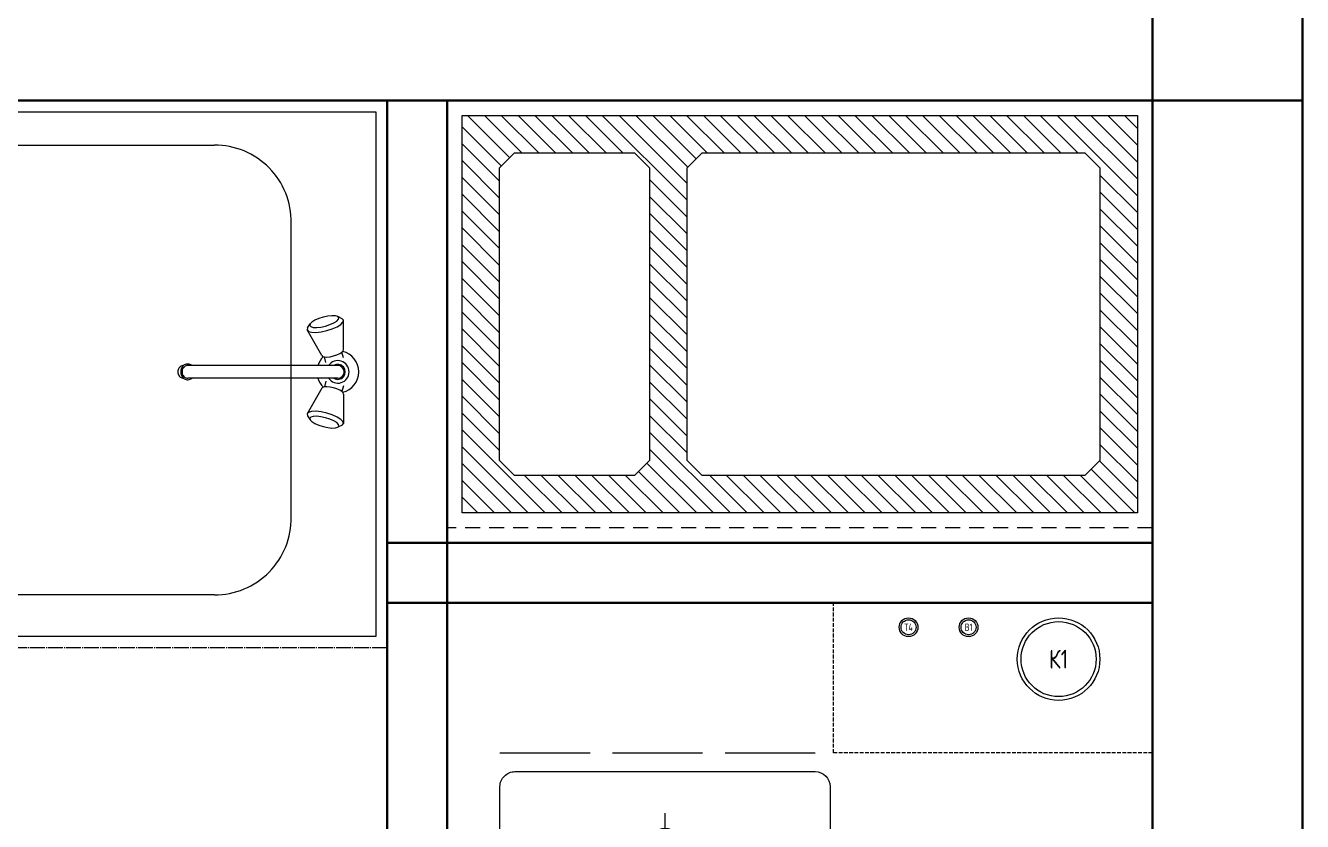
# Model space of a CAD drawing. Header units: millimetres. Extents: x 0 to 145404, y 0 to 194550.
# Drawn here: x 84224 to 85925, y 169735 to 170796 of the extents above; entities that cross this region are included whole.
import ezdxf
from ezdxf.enums import TextEntityAlignment as Align

# ---------------------------------------------------------------- set-up
doc = ezdxf.new("R2010")
doc.units = ezdxf.units.MM
for name, pattern in [('200_ШТРИХ', [320, 200, -120]), ('ACAD_ISO02W100', [15, 12, -3]), ('DASHED', [7, 5, -2, 0]), ('ГОСТ 2.303 5', [24, 20, -1.5, 1, -1.5])]:
    doc.linetypes.add(name, pattern=pattern)
for name, color, linetype, lineweight in [('АР - Вентблок', 36, 'Continuous', 9), ('АР - ВК', 126, 'Continuous', 13), ('АР - Монолит', 56, 'Continuous', 30), ('АР - панель 400', 151, 'Continuous', 30), ('АР - Перегородки 80', 32, 'Continuous', 30), ('АР - Сантехника', 150, 'Continuous', 9)]:
    doc.layers.add(name, color=color, linetype=linetype, lineweight=lineweight)
doc.styles.add('GOST-2.304_Type-B', font='GOST Common.ttf')
doc.styles.add('ГОСТ 2.304', font='CS_Gost2304.shx')

# ---------------------------------------------------------------- blocks, each defined once
blk = doc.blocks.new('Квартира 2К 9600 тип 6')
at = {"layer": 'АР - Монолит'}
for points in [[(200.0000004228204, 2210.000000004191), (200.0000004228204, 4.656612873077393e-09), (4.228204488754272e-07, 4.656612873077393e-09), (4.228204488754272e-07, 2210.000000004191)], [(4.228204488754272e-07, 200.0000000046566), (4.228204488754272e-07, 4.656612873077393e-09), (6650.00000042282, 4.190951585769653e-09), (6650.00000042282, 200.000000004191)]]:
    blk.add_lwpolyline(points, close=True, dxfattribs=at)
blk = doc.blocks.new('Унитаз_700х440')
at = {"color": 0, "ltscale": 50}
for points in [[(195, -220), (45.00000000000003, -220, -0.4146005239819575), (25.00000000000003, -200), (25.00000000000003, 200, -0.414213562373095), (45.00000000000003, 220), (195, 220, -0.414213562373095), (215, 200), (215, -200.0077381732408, -0.4144872275093545)], [(327.054600879847, 81.0621173394029, -0.261096705565823), (424.3535272361534, 139.9624165033691, -0.1187903367283019), (612.3142773997224, 86.5563402813859, -0.608687041363927), (612.314277399606, -86.55634028132775, -0.1187903367370905), (424.3535272365261, -139.9624165033691, -0.2610967063174521), (327.0546006794381, -81.06211708398769, -0.2720703774467945)]]:
    blk.add_lwpolyline(points, format="xyb", close=True, dxfattribs=at)
blk.add_lwpolyline([(215, 112.3308376288042), (220.8660233903793, 112.3308376283967, 0.2021670779692143), (302.9834079109193, 147.0216356421006, -0.1947979330085552), (424.5019031928606, 200, -0.119349185234997), (640.7193747527035, 139.4119299940648, -0.6045438530819183), (640.719374752558, -139.4119299940067, -0.1193491852346755), (424.5019031933236, -200, -0.1947979330091522), (302.9834079109193, -147.021635641926, 0.2021670779692166), (220.8660233903793, -112.3308376282802), (215, -112.3308376286877)], format="xyb", dxfattribs=at)
for points in [[(120.5924611703086, -40.0004883321235), (120.5924611703086, 39.9995116678765)], [(159.392609679664, -0.0004883321234672167), (80.59246117030855, -0.0004883321817032993)]]:
    blk.add_lwpolyline(points, dxfattribs=at)
for centre, radius in [((567.5562819766183, 5.8179239204037e-11), 55), ((120.5924611703086, -0.0004883321234956384), 20)]:
    blk.add_circle(centre, radius, dxfattribs=at)
at = {"layer": 'Defpoints', "linetype": 'ACAD_ISO02W100', "lineweight": -2, "ltscale": 10}
blk.add_lwpolyline([(0, -220.0000000000001), (0, 220)], dxfattribs=at)
blk = doc.blocks.new('Стояк ВК')
at = {"layer": 'АР - ВК', "color": 46, "linetype": 'DASHED'}
blk.add_lwpolyline([(0, 200), (425, 200), (425, 0), (0, 0)], close=True, dxfattribs=at)
at = {"layer": 'АР - ВК', "color": 1, "ltscale": 100}
for radius in [12.5, 10]:
    blk.add_circle((100, 167.5), radius, dxfattribs=at)
at = {"layer": 'АР - ВК', "color": 5, "ltscale": 100}
for radius in [12.5, 10]:
    blk.add_circle((180, 167.5), radius, dxfattribs=at)
at = {"layer": 'АР - ВК', "color": 46, "ltscale": 100}
for radius in [55, 50]:
    blk.add_circle((300, 125), radius, dxfattribs=at)
at = {"layer": 'АР - ВК', "color": 1, "ltscale": 100, "style": 'ГОСТ 2.304'}
blk.add_text('Т4', height=10, dxfattribs=at).set_placement((100, 167.5), align=Align.MIDDLE_CENTER)
at = {"layer": 'АР - ВК', "color": 5, "ltscale": 100, "style": 'ГОСТ 2.304'}
blk.add_text('В1', height=10, dxfattribs=at).set_placement((180, 167.5), align=Align.MIDDLE_CENTER)
at = {"layer": 'АР - ВК', "color": 46, "ltscale": 100, "style": 'ГОСТ 2.304'}
blk.add_text('К1', height=25, dxfattribs=at).set_placement((300, 125), align=Align.MIDDLE_CENTER)
blk = doc.blocks.new('Ванна 170х70 (+15)')
at = {"layer": 'АР - Сантехника'}
for p, q in [((15, 15), (14.99999999860302, 1715)), ((14.99999999860302, 1715), (714.999999998603, 1715.000000000582)), ((714.999999998603, 1715.000000000582), (715, 15.00000000058208)), ((714.9999999988358, 1715.000000000582), (714.9999999988358, 1715.000000000582)), ((290.9515600271989, 1670.013443472795), (288.0502560113091, 1664.313010616926)), ((292.9408151030075, 1671.813213335583), (290.9515600271989, 1670.013443472795)), ((332.2750076081138, 1672.00001664809), (292.9408151030075, 1671.813213335583)), ((295.5634454649407, 1671.249194451375), (292.9408151030075, 1671.813213335583)), ((298.5627297798637, 1668.37659691833), (295.5634454649407, 1671.249194451375)), ((301.6450772017706, 1663.476610597689), (298.5627297798637, 1668.37659691833)), ((333.8485858251806, 1671.661605317611), (332.2750076081138, 1672.00001664809)), ((335.6481564140413, 1669.938046797877), (333.8485858251806, 1671.661605317611)), ((337.4975648673717, 1666.998055005446), (335.6481564140413, 1669.938046797877)), ((343.2080923712347, 1671.823699339991), (335.7235348632094, 1669.818218200002)), ((380.5508970736992, 1671.82369934005), (388.0354545817245, 1669.81821820006)), ((388.1108330308925, 1669.938046797935), (386.2614245775621, 1666.998055005504)), ((389.9104036197532, 1671.661605317669), (388.1108330308925, 1669.938046797935)), ((391.48398183682, 1672.000016648148), (389.9104036197532, 1671.661605317669)), ((391.48398183682, 1672.000016648148), (430.8181743419264, 1671.813213335699)), ((425.1962596650701, 1668.376596918446), (422.1139122431632, 1663.476610597805)), ((428.1955439799931, 1671.249194451491), (425.1962596650701, 1668.376596918446)), ((430.8181743419264, 1671.813213335699), (428.1955439799931, 1671.249194451491)), ((432.807429417735, 1670.013443472912), (430.8181743419264, 1671.813213335699)), ((432.807429417735, 1670.013443472912), (435.7087334340904, 1664.313010617043)), ((287.1213298963849, 1661.123102940153), (286.9458114879671, 1656.495353865903)), ((286.9458114879671, 1656.495353865903), (287.5408817508724, 1650.882759716827)), ((288.0502560113091, 1664.313010616926), (287.1213298963849, 1661.123102940153)), ((287.5408817508724, 1650.882759716827), (288.8482910615858, 1644.834720313316)), ((289.6416600721423, 1665.752826507203), (288.0502560113091, 1664.313010616926)), ((291.7397643614095, 1665.301611399744), (289.6416600721423, 1665.752826507203)), ((294.1391918135341, 1663.003533373587), (291.7397643614095, 1665.301611399744)), ((296.6050697511528, 1659.083544316934), (294.1391918135341, 1663.003533373587)), ((298.8960208611097, 1653.92536007124), (296.6050697511528, 1659.083544316934)), ((300.7877908863593, 1648.033899649512), (298.8960208611097, 1653.92536007124)), ((304.5087660893332, 1657.028880290687), (301.6450772017706, 1663.476610597689)), ((306.8734786214773, 1649.664554763352), (304.5087660893332, 1657.028880290687)), ((339.215778199723, 1663.129416821059), (337.4975648673717, 1666.998055005446)), ((340.6346057190094, 1658.710821504705), (339.215778199723, 1663.129416821059)), ((341.6151627020445, 1654.174791952129), (340.6346057190094, 1658.710821504705)), ((342.061465399107, 1649.965346340323), (341.6151627020445, 1654.174791952129)), ((353.3794947226997, 1664.403372356668), (353.3794947229326, 1464.320372356568)), ((370.3794947226997, 1664.403372356726), (370.3794947229326, 1464.320372356626)), ((382.1438267428894, 1654.174791952188), (381.6975240458269, 1649.965346340381)), ((383.1243837259244, 1658.710821504763), (382.1438267428894, 1654.174791952188)), ((384.5432112452108, 1663.129416821117), (383.1243837259244, 1658.710821504763)), ((386.2614245775621, 1666.998055005504), (384.5432112452108, 1663.129416821117)), ((419.2502233556006, 1657.028880290803), (416.8855108234566, 1649.664554763469)), ((422.1139122431632, 1663.476610597805), (419.2502233556006, 1657.028880290803)), ((424.8629685842898, 1653.925360071356), (422.9711985585745, 1648.033899649628)), ((427.1539196942467, 1659.083544317051), (424.8629685842898, 1653.925360071356)), ((429.6197976318654, 1663.003533373703), (427.1539196942467, 1659.083544317051)), ((432.0192250835244, 1665.30161139986), (429.6197976318654, 1663.003533373703)), ((434.1173293732572, 1665.75282650732), (432.0192250835244, 1665.30161139986)), ((435.7087334340904, 1664.313010617043), (434.1173293732572, 1665.75282650732)), ((434.9106983838137, 1644.834720313433), (436.2181076940615, 1650.882759716944)), ((436.637659548549, 1661.12310294027), (435.7087334340904, 1664.313010617043)), ((436.2181076940615, 1650.882759716944), (436.8131779569667, 1656.495353866019)), ((436.8131779569667, 1656.495353866019), (436.637659548549, 1661.12310294027)), ((288.8482910615858, 1644.834720313316), (290.7400610868353, 1638.943259891588)), ((290.7400610868353, 1638.943259891588), (293.0310121967923, 1633.785075645894)), ((293.0310121967923, 1633.785075645894), (295.4968901344109, 1629.865086589241)), ((302.0952001970727, 1641.985860246001), (300.7877908863593, 1648.033899649512)), ((302.6902704599779, 1636.373266096925), (302.0952001970727, 1641.985860246001)), ((302.5147520515602, 1631.745517022442), (302.6902704599779, 1636.373266096925)), ((340.0395789614413, 1643.022241859464), (305.8817673583981, 1623.516922021052)), ((308.5077402594034, 1642.104505509138), (306.8734786214773, 1649.664554763352)), ((309.2515780881513, 1635.088762822561), (308.5077402594034, 1642.104505509138)), ((309.0321800776292, 1629.304076479748), (309.2515780881513, 1635.088762822561)), ((340.0395789614413, 1643.022241859464), (341.2331320068333, 1644.10210377723)), ((341.2331320068333, 1644.10210377723), (341.9298265927937, 1646.494534534635)), ((341.9298265927937, 1646.494534534635), (342.061465399107, 1649.965346340323)), ((349.370720873354, 1648.628342340467), (341.9351919458713, 1646.635998368962)), ((353.2270188799594, 1637.773789900355), (353.3794947226997, 1637.749640099239)), ((370.3794947226997, 1637.749640099297), (370.5319705649745, 1637.773789900413)), ((374.3882685715798, 1648.628342340526), (381.8237974990625, 1646.63599836902)), ((381.6975240458269, 1649.965346340381), (381.8291628521401, 1646.494534534693)), ((381.8291628521401, 1646.494534534693), (382.5258574381005, 1644.102103777288)), ((382.5258574381005, 1644.102103777288), (383.7194104839582, 1643.022241859522)), ((383.7194104839582, 1643.022241859522), (417.8772220865358, 1623.516922021168)), ((415.2512491855305, 1642.104505509255), (414.5074113567825, 1635.088762822677)), ((414.5074113567825, 1635.088762822677), (414.7268093673047, 1629.304076479864)), ((416.8855108234566, 1649.664554763469), (415.2512491855305, 1642.104505509255)), ((421.6637892478611, 1641.985860246117), (421.0687189849559, 1636.373266097042)), ((421.0687189849559, 1636.373266097042), (421.2442373933736, 1631.745517022558)), ((422.9711985585745, 1648.033899649628), (421.6637892478611, 1641.985860246117)), ((428.2620993105229, 1629.865086589358), (430.7279772481415, 1633.78507564601)), ((430.7279772481415, 1633.78507564601), (433.0189283580985, 1638.943259891705)), ((433.0189283580985, 1638.943259891705), (434.9106983838137, 1644.834720313433)), ((295.4968901344109, 1629.865086589241), (297.8963175865356, 1627.567008562852)), ((297.8963175865356, 1627.567008562852), (299.9944218758028, 1627.115793455625)), ((303.2591369964648, 1624.08094090526), (297.8963175865356, 1627.567008562852)), ((299.9944218758028, 1627.115793455625), (301.585825936636, 1628.555609345902)), ((301.585825936636, 1628.555609345902), (302.5147520515602, 1631.745517022442)), ((303.2591369964648, 1624.08094090526), (305.8817673583981, 1623.516922021052)), ((305.8817673583981, 1623.516922021052), (307.8710224342067, 1625.31669188384)), ((307.8710224342067, 1625.31669188384), (309.0321800776292, 1629.304076479748)), ((414.7268093673047, 1629.304076479864), (415.8879670107272, 1625.316691883956)), ((415.8879670107272, 1625.316691883956), (417.8772220865358, 1623.516922021168)), ((417.8772220865358, 1623.516922021168), (420.499852448469, 1624.080940905376)), ((420.499852448469, 1624.080940905376), (425.8626718583982, 1627.567008562968)), ((421.2442373933736, 1631.745517022558), (422.1731635082979, 1628.555609346018)), ((422.1731635082979, 1628.555609346018), (423.764567569131, 1627.115793455741)), ((423.764567569131, 1627.115793455741), (425.8626718583982, 1627.567008562968)), ((425.8626718583982, 1627.567008562968), (428.2620993105229, 1629.865086589358)), ((558.2022750524338, 1602.37388970278), (161.2458892506547, 1602.379442633362)), ((59.36058068764396, 365.8012135571917), (59.36058068671264, 1499.890280219435)), ((659.3605806867126, 1499.890142056975), (659.360580687644, 365.8012135577155)), ((715, 15.00000000058208), (15, 15)), ((15, 15), (15, 15))]:
    blk.add_line(p, q, dxfattribs=at)
at = {"layer": 'АР - Сантехника', "linetype": 'ГОСТ 2.303 5'}
blk.add_lwpolyline([(-1.164153218269348e-09, 1730), (729.9999999988358, 1730.000000000582), (730, 5.820766091346741e-10), (0, 0)], close=True, dxfattribs=at)
at = {"layer": 'АР - Сантехника'}
for points in [[(353.3794947229326, 1469.772507925052), (352.5935085504316, 1468.655136927264), (351.9939849060029, 1467.450723891379), (351.5929622207768, 1466.183453421574), (351.3984930259176, 1464.878772298805), (351.4144822619855, 1463.562878509518), (351.6406088648364, 1462.26219519088), (352.0723322145641, 1461.002840053057), (352.700983309187, 1459.810100937728), (353.5139388404787, 1458.707928036572), (354.4948746669106, 1457.718452972826), (355.6240936052054, 1456.86154439766), (356.8789209485985, 1456.15440902859), (358.2341597736813, 1455.611246138345), (359.6625968953595, 1455.242962433258), (361.1355493073352, 1455.056953047169), (362.6234401380643, 1455.056953047169), (364.0963925505057, 1455.242962433258), (365.5248296721838, 1455.611246138345), (366.880068496801, 1456.15440902859), (368.1348958401941, 1456.861544397718), (369.2641147784889, 1457.718452972884), (370.2450506049208, 1458.707928036631), (371.0580061362125, 1459.810100937786), (371.6866572308354, 1461.002840053116), (372.1183805805631, 1462.262195190939), (372.344507183414, 1463.562878509576), (372.3604964194819, 1464.878772298864), (372.1660272246227, 1466.183453421632), (371.7650045393966, 1467.450723891438), (371.1654808954336, 1468.655136927322), (370.3794947229326, 1469.77250792511)], [(353.3794947229326, 1464.320372356568), (353.4841438275762, 1463.144299629144), (353.7955143344589, 1461.997185715707), (354.3059392669238, 1460.907276367303), (355.0028502703644, 1459.901408769656), (355.8690870827995, 1459.00435072137), (356.8833200782537, 1458.238190768287), (358.0205754749477, 1457.621794311795), (359.2528502703644, 1457.170339077944), (360.549801770132, 1456.894941393053), (361.8794947229326, 1456.802382462192), (363.2091876757331, 1456.894941393053), (364.5061391750351, 1457.170339077944), (365.7384139704518, 1457.621794311795), (366.8756693671457, 1458.238190768287), (367.8899023626, 1459.004350721429), (368.7561391750351, 1459.901408769714), (369.4530501784757, 1460.907276367361), (369.9634751114063, 1461.997185715765), (370.2748456178233, 1463.144299629203), (370.3794947229326, 1464.320372356626)], [(353.3794947229326, 1458.868236788083), (353.4841438275762, 1457.68241949915), (353.7955143344589, 1456.525800967356), (354.3059392669238, 1455.426860979758), (355.0028502703644, 1454.412659085589), (355.8690870827995, 1453.508168301778), (356.8833200782537, 1452.735660193022), (358.0205754749477, 1452.114156472962), (359.2528502703644, 1451.658960625762), (360.549801770132, 1451.381281083915), (361.8794947229326, 1451.287955239415), (363.2091876757331, 1451.381281083915), (364.5061391750351, 1451.658960625762), (365.7384139704518, 1452.114156472962), (366.8756693671457, 1452.735660193022), (367.8899023626, 1453.508168301836), (368.7561391750351, 1454.412659085647), (369.4530501784757, 1455.426860979816), (369.9634751114063, 1456.525800967414), (370.2748456178233, 1457.682419499208), (370.3794947229326, 1458.868236788141)]]:
    blk.add_lwpolyline(points, dxfattribs=at)
for centre, radius, start, end in [((361.8794947226997, 1664.403372356668), 28.00000000000001, 13.41645926347605, 166.5835407367557), ((361.8794947226997, 1664.403372356668), 15, 304.5181078399733, 235.4818921600267), ((361.8794947226997, 1664.403372356668), 9.999999999999996, 328.2116693909996, 211.7883306090004), ((361.8794947226997, 1664.403372356668), 8.5, 0, 180), ((361.8794947226997, 1664.403372356668), 28.00000000000001, 223.4164592624323, 252.3277617374862), ((361.8794947226997, 1664.403372356668), 28.00000000000001, 287.6722382625137, 316.5835407375677), ((161.8528551415075, 1499.888965431659), 102.4922744631437, 89.24097123977641, 179.999265000058), ((556.8683062237687, 1499.890296616883), 102.4922744631437, 359.9999135957448, 90.75902876022359), ((359.360580687644, 365.8012135574245), 300, 180, 0)]:
    blk.add_arc(centre, radius, start, end, dxfattribs=at)
at = {"layer": 'АР - Сантехника', "linetype": 'Continuous', "style": 'GOST-2.304_Type-B'}
blk.add_text('170 х 70 (+15)', height=100, rotation=90, dxfattribs=at).set_placement((356.1551832812838, 771.4693985569174), align=Align.MIDDLE_CENTER)
blk = doc.blocks.new('Вентблок 900 х 530')
at = {"layer": 'АР - Вентблок', "lineweight": 5}
h = blk.add_hatch(dxfattribs=at)
h.set_pattern_fill('ANSI31', color=256, scale=5)
h.set_pattern_definition([(45, (-3927617.913214789, -709139.5744838442), (-11.22532015133644, 11.22532015133644), [])])
h.paths.add_polyline_path([(-19.99999999999997, 920), (-550, 920), (-550, 20), (-19.99999999999997, 20)])
h.paths.add_polyline_path([(-480, 670), (-500, 690), (-499.9999999999999, 849.9999999997672), (-480, 869.9999999997672), (-90, 869.9999999997672), (-70, 849.9999999997672), (-70, 690), (-89.99999999999999, 670)], flags=16)
h.paths.add_polyline_path([(-90, 620), (-70, 600), (-70, 90), (-90.00000000000004, 70), (-480, 69.99999999976717), (-500, 89.99999999976717), (-500, 600), (-480, 620)], flags=16)
at = {"layer": 'АР - Вентблок', "linetype": '200_ШТРИХ', "lineweight": 5, "ltscale": 0.1}
blk.add_lwpolyline([(-570, 0), (-570, 940), (0, 940), (0, 0)], close=True, dxfattribs=at)
at = {"layer": 'АР - Вентблок', "linetype": 'ByBlock'}
for points in [[(-550, 20), (-550, 920), (-20, 920), (-20, 20)], [(-500, 690), (-500, 849.9999999997672), (-480, 869.9999999997672), (-90, 869.9999999997672), (-70, 849.9999999997672), (-70, 690), (-90, 670), (-480, 670)], [(-500, 89.99999999976717), (-500, 600), (-480, 620), (-90, 620), (-70, 600), (-70, 90), (-90, 70), (-480, 69.99999999976717)]]:
    blk.add_lwpolyline(points, close=True, dxfattribs=at)
blk = doc.blocks.new('Квартира 1К 6300 тип 39')
at = {"layer": 'АР - Монолит'}
for points in [[(0, 6299.999999997672), (0, 6499.999999997672), (6650, 6499.999999998137), (6650, 6299.999999998137)], [(199.999999997206, 4269.999999998137), (199.999999997206, 6499.999999997672), (-2.793967723846436e-09, 6499.999999997672), (-2.793967723846436e-09, 4269.999999998137)]]:
    blk.add_lwpolyline(points, close=True, dxfattribs=at)
at = {"layer": 'АР - Перегородки 80'}
for points in [[(1219.999999997206, 4319.999999998137), (1219.999999997206, 6299.999999997672), (1139.999999997206, 6299.999999997672), (1139.999999997206, 4319.999999998137)], [(1219.999999997206, 5629.999999998137), (1219.999999997206, 5709.999999998137), (199.999999997206, 5709.999999997672), (199.999999997206, 5629.999999997672)]]:
    blk.add_lwpolyline(points, close=True, dxfattribs=at)
at = {"xscale": -1, "rotation": 270}
blk.add_blockref('Вентблок 900 х 530', (199.999999997206, 6299.999999997672), dxfattribs=at)
at = {"layer": 'АР - ВК', "xscale": -1}
blk.add_blockref('Стояк ВК', (624.999999997206, 5429.999999997672), dxfattribs=at)
at = {"layer": 'АР - панель 400', "xscale": -1, "rotation": 90}
blk.add_blockref('Ванна 170х70 (+15)', (2949.999999997206, 6299.99999999674), dxfattribs=at)
at = {"layer": 'АР - Сантехника', "xscale": -1, "rotation": 90}
blk.add_blockref('Унитаз_700х440', (849.4680381389335, 5429.999999997672), dxfattribs=at)
blk = doc.blocks.new('V_Section_1')
for name, p in [('Квартира 2К 9600 тип 6', (8949.999999164604, -10000.00000000652)), ('Квартира 1К 6300 тип 39', (8949.999999593943, -16299.99999999953))]:
    blk.add_blockref(name, p)

msp = doc.modelspace()

# ---------------------------------------------------------------- block references
at = {"xscale": -1}
msp.add_blockref('V_Section_1', (94875.46005912252, 180696.1136985498), dxfattribs=at)

doc.saveas('drawing.dxf')
